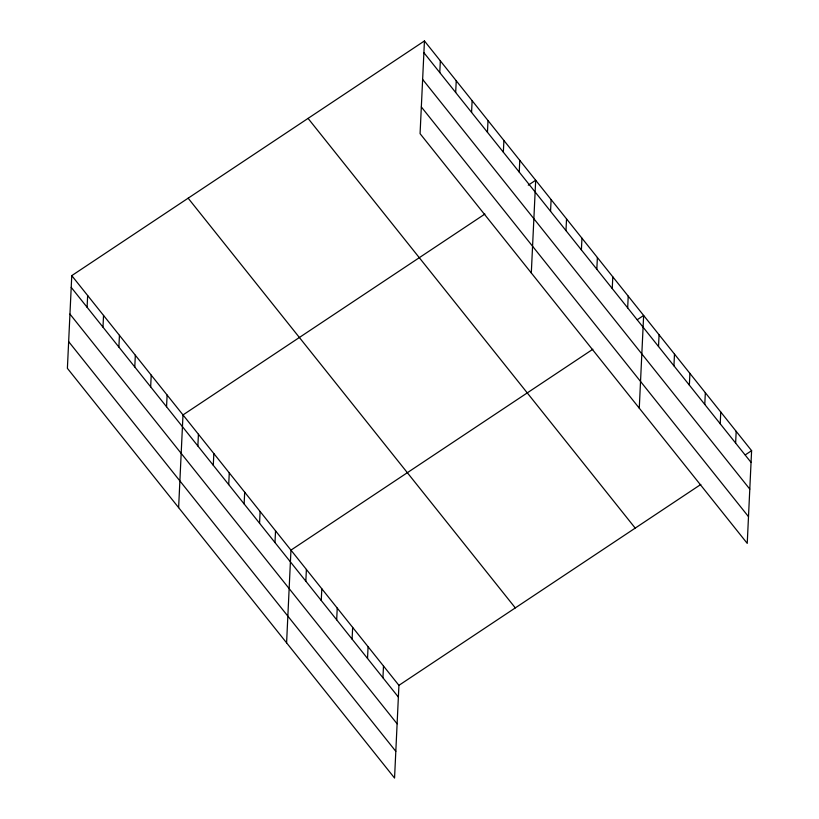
<?xml version="1.0" encoding="UTF-8"?>
<svg xmlns="http://www.w3.org/2000/svg" width="819" height="819" viewBox="0 0 819 819"><rect width="100%" height="100%" fill="white"/><g stroke="black" fill="none" stroke-linecap="round" stroke-linejoin="round"><path stroke-width="1.23" d="M71.765 275.624L67.393 368.335L394.553 778.05L398.925 685.339L71.765 275.624L424.447 40.95L751.607 450.665L747.235 543.376L420.075 133.661L424.447 40.95M87.101 307.268L87.653 295.526M102.989 327.16L103.542 315.428M118.888 347.061L119.441 335.329M134.777 366.963L135.33 355.231M150.665 386.865L151.218 375.133M166.554 406.767L167.107 395.034M178.624 507.637L182.995 414.926L484.899 214.046M197.87 445.986L198.423 434.244M213.288 465.294L213.841 453.562M228.716 484.613L229.269 472.87M244.134 503.931L244.686 492.188M259.562 523.239L260.114 511.506M274.979 542.557L275.542 530.825M286.589 642.843L290.96 550.133L592.854 349.252M305.835 581.183L306.388 569.451M321.253 600.501L321.806 588.769M336.681 619.819L337.233 608.077M352.098 639.137L352.651 627.395M367.526 658.445L368.079 646.713M382.944 677.763L383.497 666.021M439.783 72.584L440.335 60.852M455.681 92.486L456.234 80.753M471.57 112.387L472.123 100.655M487.459 132.289L488.011 120.547M503.347 152.191L503.9 140.448M519.236 172.092L519.789 160.35M531.306 272.962L535.687 180.252L528.275 185.176M550.552 211.302L551.105 199.57M565.98 230.62L566.533 218.888M581.398 249.938L581.951 238.196M596.826 269.246L597.379 257.514M612.243 288.564L612.796 276.832M627.671 307.883L628.224 296.14M639.27 408.169L643.642 315.458L637.295 319.686M658.517 346.509L659.07 334.776M673.935 365.827L674.487 354.084M689.363 385.145L689.915 373.403M704.78 404.453L705.333 392.721M720.208 423.771L720.761 412.029M735.626 443.089L736.179 431.347M398.925 685.339L700.818 484.459M745.259 454.893L751.607 450.665M423.894 52.682L751.054 462.397M422.635 79.412L749.794 489.117M421.335 106.941L748.494 516.656M308.067 118.397L635.216 528.112M188.155 198.188L515.305 607.893M71.212 287.367L398.372 697.082M69.953 314.087L397.113 723.801M68.653 341.615L395.812 751.33"/></g></svg>
